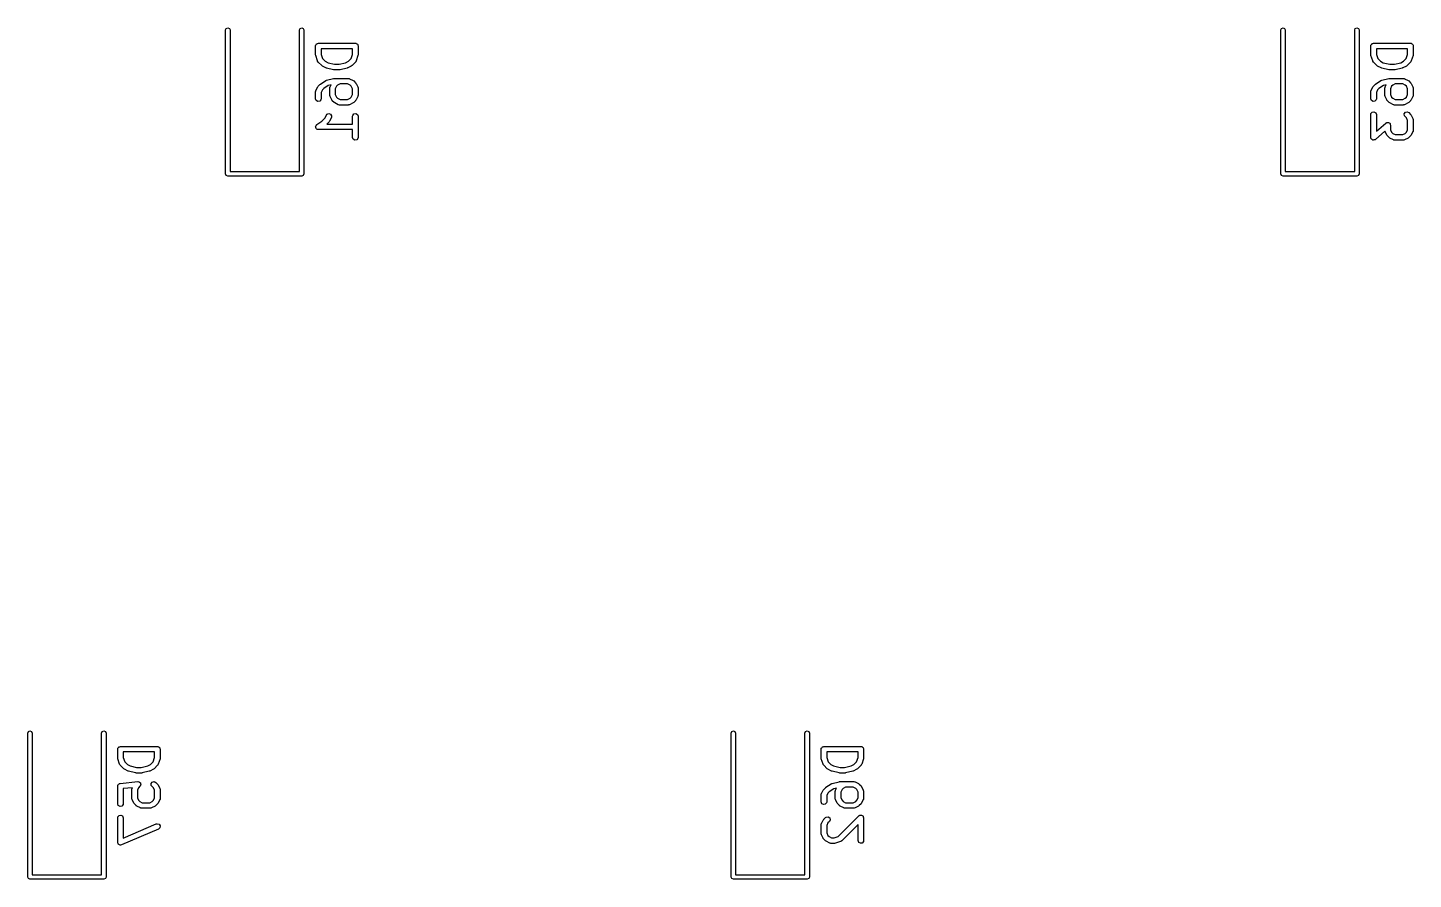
# Model space of a CAD drawing. Extents: x 0.6 to 14.8, y -4.9 to -0.7.
# Drawn here: x 11.786 to 13.263, y -2.1 to -1.191 of the extents above; entities that cross this region are included whole.
import ezdxf

# ---------------------------------------------------------------- set-up
doc = ezdxf.new("R2010")
doc.units = 0
doc.header["$MEASUREMENT"] = 0
doc.layers.add('BLACK', color=7, linetype='CONTINUOUS')

msp = doc.modelspace()

# ---------------------------------------------------------------- linework, layer by layer
at = {"layer": 'BLACK', "linetype": 'CONTINUOUS'}
for p, q in [((11.997, -1.1937), (11.9977, -1.19203)), ((11.997, -1.34724), (11.997, -1.1937)), ((11.9977, -1.19203), (11.9994, -1.19134)), ((11.9994, -1.19134), (12.001, -1.19203)), ((12.001, -1.19203), (12.0017, -1.1937)), ((12.0017, -1.1937), (12.0017, -1.34488)), ((12.0758, -1.1937), (12.0764, -1.19203)), ((12.0758, -1.34488), (12.0758, -1.1937)), ((12.0764, -1.19203), (12.0781, -1.19134)), ((12.0781, -1.19134), (12.0798, -1.19203)), ((12.0798, -1.19203), (12.0805, -1.1937)), ((12.0805, -1.1937), (12.0805, -1.34724)), ((13.122, -1.1937), (13.1227, -1.19203)), ((13.122, -1.34724), (13.122, -1.1937)), ((13.1227, -1.19203), (13.1244, -1.19134)), ((13.1244, -1.19134), (13.126, -1.19203)), ((13.126, -1.19203), (13.1267, -1.1937)), ((13.1267, -1.1937), (13.1267, -1.34488)), ((13.2008, -1.1937), (13.2014, -1.19203)), ((13.2008, -1.34488), (13.2008, -1.1937)), ((13.2014, -1.19203), (13.2031, -1.19134)), ((13.2031, -1.19134), (13.2048, -1.19203)), ((13.2048, -1.19203), (13.2055, -1.1937)), ((13.2055, -1.1937), (13.2055, -1.34724)), ((12.093, -1.21034), (12.0931, -1.21023)), ((12.093, -1.21047), (12.093, -1.21034)), ((12.093, -1.21085), (12.093, -1.21047)), ((12.093, -1.22023), (12.093, -1.21085)), ((12.0931, -1.21023), (12.0932, -1.20984)), ((12.0932, -1.20984), (12.0936, -1.20926)), ((12.0936, -1.20926), (12.094, -1.20859)), ((12.094, -1.20859), (12.0943, -1.2085)), ((12.0943, -1.2085), (12.0945, -1.2083)), ((12.0945, -1.2083), (12.0952, -1.20816)), ((12.0952, -1.20816), (12.0959, -1.2079)), ((12.0959, -1.2079), (12.1353, -1.2079)), ((12.1353, -1.2079), (12.1357, -1.20797)), ((12.1357, -1.20797), (12.1358, -1.20795)), ((12.1358, -1.20795), (12.1359, -1.20801)), ((12.1359, -1.20801), (12.1363, -1.20808)), ((12.1363, -1.20808), (12.1369, -1.20857)), ((12.1369, -1.20857), (12.1376, -1.20896)), ((12.1376, -1.20896), (12.1377, -1.20921)), ((12.1377, -1.20921), (12.1379, -1.20938)), ((12.1379, -1.20938), (12.138, -1.21013)), ((12.138, -1.21013), (12.1383, -1.21085)), ((12.1383, -1.21085), (12.1383, -1.22023)), ((13.218, -1.21034), (13.2181, -1.21023)), ((13.218, -1.21047), (13.218, -1.21034)), ((13.218, -1.21085), (13.218, -1.21047)), ((13.218, -1.22023), (13.218, -1.21085)), ((13.2181, -1.21023), (13.2182, -1.20985)), ((13.2182, -1.20985), (13.2186, -1.20926)), ((13.2186, -1.20926), (13.219, -1.20859)), ((13.219, -1.20859), (13.2193, -1.2085)), ((13.2193, -1.2085), (13.2195, -1.2083)), ((13.2195, -1.2083), (13.2202, -1.20816)), ((13.2202, -1.20816), (13.2209, -1.2079)), ((13.2209, -1.2079), (13.2603, -1.2079)), ((13.2603, -1.2079), (13.2607, -1.20797)), ((13.2607, -1.20797), (13.2608, -1.20795)), ((13.2608, -1.20795), (13.2609, -1.20801)), ((13.2609, -1.20801), (13.2613, -1.20808)), ((13.2613, -1.20808), (13.2619, -1.20857)), ((13.2619, -1.20857), (13.2626, -1.20896)), ((13.2626, -1.20896), (13.2627, -1.20921)), ((13.2627, -1.20921), (13.2629, -1.20938)), ((13.2629, -1.20938), (13.263, -1.21013)), ((13.263, -1.21013), (13.2633, -1.21085)), ((13.2633, -1.21085), (13.2633, -1.22023)), ((12.093, -1.22029), (12.093, -1.22023)), ((12.0931, -1.22116), (12.093, -1.22029)), ((12.095, -1.22679), (12.0931, -1.22116)), ((12.0989, -1.21381), (12.0989, -1.21975)), ((12.1323, -1.21381), (12.0989, -1.21381)), ((12.0989, -1.21975), (12.1004, -1.22426)), ((12.1004, -1.22426), (12.1033, -1.22718)), ((12.1279, -1.22718), (12.1308, -1.22426)), ((12.1308, -1.22426), (12.1323, -1.21975)), ((12.1323, -1.21975), (12.1323, -1.21381)), ((12.1381, -1.22116), (12.1362, -1.22679)), ((12.1383, -1.22023), (12.1381, -1.2211)), ((12.1381, -1.2211), (12.1381, -1.22116)), ((13.218, -1.22029), (13.218, -1.22023)), ((13.2181, -1.22116), (13.218, -1.22029)), ((13.22, -1.22679), (13.2181, -1.22116)), ((13.2239, -1.21381), (13.2239, -1.21975)), ((13.2573, -1.21381), (13.2239, -1.21381)), ((13.2239, -1.21975), (13.2254, -1.22426)), ((13.2254, -1.22426), (13.2283, -1.22718)), ((13.2529, -1.22718), (13.2558, -1.22426)), ((13.2558, -1.22426), (13.2573, -1.21975)), ((13.2573, -1.21975), (13.2573, -1.21381)), ((13.2631, -1.22116), (13.2612, -1.22679)), ((13.2633, -1.22023), (13.2631, -1.2211)), ((13.2631, -1.2211), (13.2631, -1.22116)), ((12.0951, -1.22693), (12.095, -1.22679)), ((12.0951, -1.2271), (12.0951, -1.22693)), ((12.0957, -1.22794), (12.0951, -1.2271)), ((12.0995, -1.23169), (12.0957, -1.22794)), ((12.0995, -1.23172), (12.0995, -1.23169)), ((12.1002, -1.23224), (12.0995, -1.23172)), ((12.104, -1.23412), (12.1002, -1.23224)), ((12.1033, -1.22718), (12.1063, -1.22869)), ((12.1041, -1.23413), (12.104, -1.23412)), ((12.1046, -1.23434), (12.1041, -1.23413)), ((12.1121, -1.23622), (12.1046, -1.23434)), ((12.1063, -1.22869), (12.1132, -1.2304)), ((12.1122, -1.2362), (12.1121, -1.23622)), ((12.1128, -1.2363), (12.1122, -1.2362)), ((12.1184, -1.2363), (12.1128, -1.2363)), ((12.1132, -1.2304), (12.1181, -1.2304)), ((12.1181, -1.2304), (12.1249, -1.22869)), ((12.1186, -1.23626), (12.1184, -1.2363)), ((12.1191, -1.23622), (12.1186, -1.23626)), ((12.1266, -1.23434), (12.1191, -1.23622)), ((12.1249, -1.22869), (12.1279, -1.22718)), ((12.1268, -1.23426), (12.1266, -1.23434)), ((12.1272, -1.23412), (12.1268, -1.23426)), ((12.131, -1.23224), (12.1272, -1.23412)), ((12.1318, -1.23169), (12.131, -1.2322)), ((12.131, -1.2322), (12.131, -1.23224)), ((12.1355, -1.22794), (12.1318, -1.23169)), ((12.1356, -1.22778), (12.1355, -1.22794)), ((12.1357, -1.22769), (12.1356, -1.22778)), ((12.1362, -1.22679), (12.1357, -1.22769)), ((13.2201, -1.22693), (13.22, -1.22679)), ((13.2201, -1.2271), (13.2201, -1.22693)), ((13.2207, -1.22794), (13.2201, -1.2271)), ((13.2245, -1.23169), (13.2207, -1.22794)), ((13.2245, -1.23172), (13.2245, -1.23169)), ((13.2252, -1.23224), (13.2245, -1.23172)), ((13.229, -1.23412), (13.2252, -1.23224)), ((13.2283, -1.22718), (13.2313, -1.22869)), ((13.2291, -1.23413), (13.229, -1.23412)), ((13.2296, -1.23434), (13.2291, -1.23413)), ((13.2371, -1.23622), (13.2296, -1.23434)), ((13.2313, -1.22869), (13.2382, -1.2304)), ((13.2372, -1.2362), (13.2371, -1.23622)), ((13.2378, -1.2363), (13.2372, -1.2362)), ((13.2434, -1.2363), (13.2378, -1.2363)), ((13.2382, -1.2304), (13.2431, -1.2304)), ((13.2431, -1.2304), (13.2499, -1.22869)), ((13.2436, -1.23626), (13.2434, -1.2363)), ((13.2441, -1.23622), (13.2436, -1.23626)), ((13.2516, -1.23434), (13.2441, -1.23622)), ((13.2499, -1.22869), (13.2529, -1.22718)), ((13.2518, -1.23426), (13.2516, -1.23434)), ((13.2522, -1.23412), (13.2518, -1.23426)), ((13.256, -1.23224), (13.2522, -1.23412)), ((13.2568, -1.23169), (13.256, -1.2322)), ((13.256, -1.2322), (13.256, -1.23224)), ((13.2605, -1.22794), (13.2568, -1.23169)), ((13.2606, -1.22778), (13.2605, -1.22794)), ((13.2607, -1.22769), (13.2606, -1.22778)), ((13.2612, -1.22679), (13.2607, -1.22769)), ((12.0933, -1.25828), (12.0952, -1.25453)), ((12.0952, -1.25453), (12.0957, -1.25382)), ((12.0957, -1.25376), (12.0976, -1.25189)), ((12.0957, -1.25382), (12.0957, -1.25376)), ((12.0976, -1.25189), (12.098, -1.25163)), ((12.098, -1.25152), (12.1037, -1.24777)), ((12.098, -1.25163), (12.098, -1.25152)), ((12.1065, -1.25297), (12.1016, -1.25627)), ((12.1037, -1.24777), (12.1046, -1.24737)), ((12.1046, -1.24736), (12.1121, -1.24549)), ((12.1046, -1.24737), (12.1046, -1.24736)), ((12.1094, -1.25224), (12.1065, -1.25297)), ((12.108, -1.25585), (12.1082, -1.25484)), ((12.1082, -1.25484), (12.1083, -1.2547)), ((12.1083, -1.25453), (12.1094, -1.25224)), ((12.1083, -1.2547), (12.1083, -1.25453)), ((12.1121, -1.24549), (12.1127, -1.24544)), ((12.1127, -1.24544), (12.1128, -1.2454)), ((12.1128, -1.2454), (12.1278, -1.2454)), ((12.1152, -1.25385), (12.1139, -1.25655)), ((12.1164, -1.25265), (12.1152, -1.25385)), ((12.1191, -1.2513), (12.1164, -1.25265)), ((12.1271, -1.2513), (12.1191, -1.2513)), ((12.1298, -1.25265), (12.1271, -1.2513)), ((12.1278, -1.2454), (12.1288, -1.24558)), ((12.1288, -1.24558), (12.1289, -1.24569)), ((12.1289, -1.24569), (12.1291, -1.24571)), ((12.1291, -1.24571), (12.1329, -1.24758)), ((12.131, -1.25385), (12.1298, -1.25265)), ((12.1323, -1.25655), (12.131, -1.25385)), ((12.1329, -1.24758), (12.1336, -1.24811)), ((12.1336, -1.24811), (12.1336, -1.24814)), ((12.1336, -1.24814), (12.1355, -1.25001)), ((12.1355, -1.25001), (12.136, -1.25073)), ((12.136, -1.25073), (12.1361, -1.25078)), ((12.1361, -1.25078), (12.1379, -1.25453)), ((12.1379, -1.25453), (12.1382, -1.25551)), ((12.1382, -1.25551), (12.1382, -1.25568)), ((12.1382, -1.25568), (12.1383, -1.25585)), ((13.2183, -1.25828), (13.2202, -1.25453)), ((13.2202, -1.25453), (13.2207, -1.25382)), ((13.2207, -1.25376), (13.2226, -1.25189)), ((13.2207, -1.25382), (13.2207, -1.25376)), ((13.2226, -1.25189), (13.223, -1.25163)), ((13.223, -1.25152), (13.2287, -1.24777)), ((13.223, -1.25163), (13.223, -1.25152)), ((13.2315, -1.25297), (13.2266, -1.25627)), ((13.2287, -1.24777), (13.2296, -1.24737)), ((13.2296, -1.24736), (13.2371, -1.24549)), ((13.2296, -1.24737), (13.2296, -1.24736)), ((13.2344, -1.25224), (13.2315, -1.25297)), ((13.233, -1.25585), (13.2332, -1.25484)), ((13.2332, -1.25484), (13.2333, -1.2547)), ((13.2333, -1.25453), (13.2344, -1.25224)), ((13.2333, -1.2547), (13.2333, -1.25453)), ((13.2371, -1.24549), (13.2377, -1.24544)), ((13.2377, -1.24544), (13.2378, -1.2454)), ((13.2378, -1.2454), (13.2528, -1.2454)), ((13.2402, -1.25385), (13.2389, -1.25655)), ((13.2414, -1.25265), (13.2402, -1.25385)), ((13.2441, -1.2513), (13.2414, -1.25265)), ((13.2521, -1.2513), (13.2441, -1.2513)), ((13.2548, -1.25265), (13.2521, -1.2513)), ((13.2528, -1.2454), (13.2538, -1.24558)), ((13.2538, -1.24558), (13.2539, -1.24569)), ((13.2539, -1.24569), (13.2541, -1.24571)), ((13.2541, -1.24571), (13.2579, -1.24758)), ((13.256, -1.25385), (13.2548, -1.25265)), ((13.2573, -1.25655), (13.256, -1.25385)), ((13.2579, -1.24758), (13.2586, -1.24811)), ((13.2586, -1.24811), (13.2586, -1.24814)), ((13.2586, -1.24814), (13.2605, -1.25001)), ((13.2605, -1.25001), (13.261, -1.25073)), ((13.261, -1.25073), (13.2611, -1.25078)), ((13.2611, -1.25078), (13.2629, -1.25453)), ((13.2629, -1.25453), (13.2632, -1.25551)), ((13.2632, -1.25551), (13.2632, -1.25568)), ((13.2632, -1.25568), (13.2633, -1.25585)), ((12.093, -1.2596), (12.0932, -1.25859)), ((12.093, -1.2671), (12.093, -1.2596)), ((12.0937, -1.269), (12.093, -1.2671)), ((12.0932, -1.25859), (12.0933, -1.25845)), ((12.0933, -1.25845), (12.0933, -1.25828)), ((12.0954, -1.27001), (12.0937, -1.269)), ((12.0974, -1.26965), (12.0954, -1.27001)), ((12.0987, -1.26811), (12.0974, -1.26965)), ((12.0989, -1.2671), (12.0987, -1.26811)), ((12.1002, -1.2576), (12.0989, -1.2603)), ((12.0989, -1.2603), (12.0989, -1.2671)), ((12.1016, -1.25627), (12.1002, -1.2576)), ((12.108, -1.26335), (12.108, -1.25585)), ((12.108, -1.26351), (12.108, -1.26335)), ((12.108, -1.26369), (12.108, -1.26351)), ((12.1083, -1.26467), (12.108, -1.26369)), ((12.1102, -1.26842), (12.1083, -1.26467)), ((12.1102, -1.26846), (12.1102, -1.26842)), ((12.1107, -1.26919), (12.1102, -1.26846)), ((12.1126, -1.27106), (12.1107, -1.26919)), ((12.1139, -1.25655), (12.1139, -1.26265)), ((12.1139, -1.26265), (12.1152, -1.26535)), ((12.1152, -1.26535), (12.1164, -1.26655)), ((12.1164, -1.26655), (12.1191, -1.26789)), ((12.1191, -1.26789), (12.1271, -1.26789)), ((12.1271, -1.26789), (12.1298, -1.26655)), ((12.1298, -1.26655), (12.131, -1.26535)), ((12.131, -1.26535), (12.1323, -1.26265)), ((12.1323, -1.26265), (12.1323, -1.25655)), ((12.1355, -1.26919), (12.1336, -1.27106)), ((12.1361, -1.26842), (12.1355, -1.26913)), ((12.1355, -1.26913), (12.1355, -1.26919)), ((12.1379, -1.26467), (12.1361, -1.26842)), ((12.138, -1.26449), (12.1379, -1.26467)), ((12.1381, -1.26436), (12.138, -1.26449)), ((12.1383, -1.26335), (12.1381, -1.26436)), ((12.1383, -1.25585), (12.1383, -1.26335)), ((13.218, -1.2596), (13.2182, -1.25859)), ((13.218, -1.2671), (13.218, -1.2596)), ((13.2187, -1.269), (13.218, -1.2671)), ((13.2182, -1.25859), (13.2183, -1.25845)), ((13.2183, -1.25845), (13.2183, -1.25828)), ((13.2204, -1.27001), (13.2187, -1.269)), ((13.2224, -1.26966), (13.2204, -1.27001)), ((13.2237, -1.26811), (13.2224, -1.26966)), ((13.2239, -1.2671), (13.2237, -1.26811)), ((13.2252, -1.2576), (13.2239, -1.2603)), ((13.2239, -1.2603), (13.2239, -1.2671)), ((13.2266, -1.25627), (13.2252, -1.2576)), ((13.233, -1.26335), (13.233, -1.25585)), ((13.233, -1.26351), (13.233, -1.26335)), ((13.233, -1.26369), (13.233, -1.26351)), ((13.2333, -1.26467), (13.233, -1.26369)), ((13.2352, -1.26842), (13.2333, -1.26467)), ((13.2352, -1.26846), (13.2352, -1.26842)), ((13.2357, -1.26919), (13.2352, -1.26846)), ((13.2376, -1.27106), (13.2357, -1.26919)), ((13.2389, -1.25655), (13.2389, -1.26265)), ((13.2389, -1.26265), (13.2402, -1.26535)), ((13.2402, -1.26535), (13.2414, -1.26655)), ((13.2414, -1.26655), (13.2441, -1.26789)), ((13.2441, -1.26789), (13.2521, -1.26789)), ((13.2521, -1.26789), (13.2548, -1.26655)), ((13.2548, -1.26655), (13.256, -1.26535)), ((13.256, -1.26535), (13.2573, -1.26265)), ((13.2573, -1.26265), (13.2573, -1.25655)), ((13.2605, -1.26919), (13.2586, -1.27106)), ((13.2611, -1.26842), (13.2605, -1.26913)), ((13.2605, -1.26913), (13.2605, -1.26919)), ((13.2629, -1.26467), (13.2611, -1.26842)), ((13.263, -1.26449), (13.2629, -1.26467)), ((13.2631, -1.26436), (13.263, -1.26449)), ((13.2633, -1.26335), (13.2631, -1.26436)), ((13.2633, -1.25585), (13.2633, -1.26335)), ((12.1029, -1.28785), (12.1045, -1.28452)), ((12.1045, -1.28452), (12.1051, -1.2837)), ((12.1051, -1.2837), (12.107, -1.2829)), ((12.107, -1.2829), (12.1089, -1.28347)), ((12.1089, -1.28347), (12.11, -1.28516)), ((12.11, -1.28516), (12.1098, -1.28717)), ((12.1126, -1.27109), (12.1126, -1.27106)), ((12.1134, -1.27161), (12.1126, -1.27109)), ((12.1171, -1.27349), (12.1134, -1.27161)), ((12.1173, -1.27351), (12.1171, -1.27349)), ((12.1174, -1.27362), (12.1173, -1.27351)), ((12.1184, -1.2738), (12.1174, -1.27362)), ((12.1278, -1.2738), (12.1184, -1.2738)), ((12.128, -1.27374), (12.1278, -1.2738)), ((12.1281, -1.27378), (12.128, -1.27374)), ((12.1291, -1.27349), (12.1281, -1.27378)), ((12.1329, -1.27161), (12.1291, -1.27349)), ((12.1323, -1.28585), (12.1325, -1.28484)), ((12.1325, -1.28484), (12.1338, -1.28329)), ((12.1336, -1.27106), (12.1329, -1.27157)), ((12.1329, -1.27157), (12.1329, -1.27161)), ((12.1338, -1.28329), (12.1358, -1.28294)), ((12.1358, -1.28294), (12.1376, -1.28395)), ((12.1376, -1.28395), (12.1383, -1.28585)), ((13.218, -1.28397), (13.2182, -1.28296)), ((13.218, -1.30834), (13.218, -1.28397)), ((13.2182, -1.28296), (13.2195, -1.28141)), ((13.2195, -1.28141), (13.2214, -1.28106)), ((13.2214, -1.28106), (13.2232, -1.28207)), ((13.2232, -1.28207), (13.2239, -1.28397)), ((13.2239, -1.28397), (13.2239, -1.30184)), ((13.2376, -1.27109), (13.2376, -1.27106)), ((13.2384, -1.27161), (13.2376, -1.27109)), ((13.2421, -1.27349), (13.2384, -1.27161)), ((13.2423, -1.27351), (13.2421, -1.27349)), ((13.2424, -1.27362), (13.2423, -1.27351)), ((13.2434, -1.2738), (13.2424, -1.27362)), ((13.2528, -1.2738), (13.2434, -1.2738)), ((13.253, -1.27374), (13.2528, -1.2738)), ((13.2531, -1.27378), (13.253, -1.27374)), ((13.2541, -1.27349), (13.2531, -1.27378)), ((13.2537, -1.28321), (13.2549, -1.28155)), ((13.2539, -1.28522), (13.2537, -1.28321)), ((13.2545, -1.28606), (13.2539, -1.28522)), ((13.2579, -1.27161), (13.2541, -1.27349)), ((13.2549, -1.28155), (13.2568, -1.28103)), ((13.2568, -1.28103), (13.2586, -1.28188)), ((13.2586, -1.27106), (13.2579, -1.27157)), ((13.2579, -1.27157), (13.2579, -1.27161)), ((13.2586, -1.28188), (13.2605, -1.28376)), ((13.2605, -1.28376), (13.261, -1.28448)), ((13.261, -1.28448), (13.2611, -1.28453)), ((13.2611, -1.28453), (13.2629, -1.28827)), ((12.093, -1.29658), (12.0931, -1.29643)), ((12.0932, -1.29743), (12.093, -1.29658)), ((12.0931, -1.29626), (12.0936, -1.29557)), ((12.0931, -1.29643), (12.0931, -1.29626)), ((12.0932, -1.29828), (12.0932, -1.29743)), ((12.0933, -1.2984), (12.0932, -1.29828)), ((12.0934, -1.29857), (12.0933, -1.2984)), ((12.094, -1.29912), (12.0934, -1.29857)), ((12.0936, -1.29557), (12.094, -1.29483)), ((12.094, -1.29483), (12.0942, -1.29477)), ((12.0946, -1.29974), (12.094, -1.29912)), ((12.0942, -1.29477), (12.0943, -1.29464)), ((12.0943, -1.29464), (12.0997, -1.29105)), ((12.0948, -1.29976), (12.0946, -1.29974)), ((12.0949, -1.29987), (12.0948, -1.29976)), ((12.0959, -1.30005), (12.0949, -1.29987)), ((12.0997, -1.29105), (12.1029, -1.28785)), ((12.1074, -1.29168), (12.1049, -1.29414)), ((12.1049, -1.29414), (12.1323, -1.29414)), ((12.1079, -1.29092), (12.1074, -1.29162)), ((12.1074, -1.29162), (12.1074, -1.29168)), ((12.1098, -1.28717), (12.1079, -1.29092)), ((12.1323, -1.29414), (12.1323, -1.28585)), ((12.1383, -1.28585), (12.1383, -1.30834)), ((13.2239, -1.30184), (13.234, -1.293)), ((13.234, -1.293), (13.2344, -1.29277)), ((13.2344, -1.29277), (13.2345, -1.29266)), ((13.2345, -1.29266), (13.2346, -1.29264)), ((13.2346, -1.29264), (13.2349, -1.29247)), ((13.2349, -1.29247), (13.2357, -1.29245)), ((13.2357, -1.29245), (13.2364, -1.29231)), ((13.2364, -1.29231), (13.2366, -1.29243)), ((13.2366, -1.29243), (13.2369, -1.29242)), ((13.2369, -1.29242), (13.2375, -1.29292)), ((13.2375, -1.29292), (13.2382, -1.29332)), ((13.2382, -1.29332), (13.2383, -1.29354)), ((13.2383, -1.29354), (13.2385, -1.29369)), ((13.2385, -1.29369), (13.2386, -1.29447)), ((13.2386, -1.29447), (13.2389, -1.29522)), ((13.2389, -1.29522), (13.2389, -1.30015)), ((13.256, -1.28759), (13.2545, -1.28606)), ((13.2573, -1.29029), (13.256, -1.28759)), ((13.2573, -1.30015), (13.2573, -1.29029)), ((13.2629, -1.28827), (13.2632, -1.28926)), ((13.2632, -1.28926), (13.2632, -1.28943)), ((13.2632, -1.28943), (13.2633, -1.2896)), ((13.2633, -1.2896), (13.2633, -1.30084)), ((12.1323, -1.30005), (12.0959, -1.30005)), ((12.1323, -1.30834), (12.1323, -1.30005)), ((12.133, -1.31024), (12.1323, -1.30834)), ((12.1348, -1.31125), (12.133, -1.31024)), ((12.1368, -1.3109), (12.1348, -1.31125)), ((12.1381, -1.30935), (12.1368, -1.3109)), ((12.1383, -1.30834), (12.1381, -1.30935)), ((13.2182, -1.30909), (13.218, -1.30834)), ((13.2184, -1.30987), (13.2182, -1.30909)), ((13.2186, -1.31002), (13.2184, -1.30987)), ((13.2187, -1.31024), (13.2186, -1.31002)), ((13.2194, -1.31064), (13.2187, -1.31024)), ((13.22, -1.31114), (13.2194, -1.31064)), ((13.2202, -1.31113), (13.22, -1.31114)), ((13.2204, -1.31125), (13.2202, -1.31113)), ((13.2212, -1.31111), (13.2204, -1.31125)), ((13.222, -1.3111), (13.2212, -1.31111)), ((13.2223, -1.31092), (13.222, -1.3111)), ((13.2224, -1.3109), (13.2223, -1.31092)), ((13.2225, -1.31079), (13.2224, -1.3109)), ((13.2229, -1.31056), (13.2225, -1.31079)), ((13.2331, -1.3016), (13.2229, -1.31056)), ((13.2333, -1.30216), (13.2331, -1.3016)), ((13.2352, -1.30591), (13.2333, -1.30216)), ((13.2352, -1.30596), (13.2352, -1.30591)), ((13.2357, -1.30668), (13.2352, -1.30596)), ((13.2376, -1.30856), (13.2357, -1.30668)), ((13.2376, -1.30858), (13.2376, -1.30856)), ((13.2384, -1.30911), (13.2376, -1.30858)), ((13.2421, -1.31098), (13.2384, -1.30911)), ((13.2389, -1.30015), (13.2402, -1.30284)), ((13.2402, -1.30284), (13.2414, -1.30404)), ((13.2414, -1.30404), (13.2441, -1.30539)), ((13.2423, -1.311), (13.2421, -1.31098)), ((13.2424, -1.31112), (13.2423, -1.311)), ((13.2434, -1.3113), (13.2424, -1.31112)), ((13.2528, -1.3113), (13.2434, -1.3113)), ((13.2441, -1.30539), (13.2521, -1.30539)), ((13.2521, -1.30539), (13.2548, -1.30404)), ((13.253, -1.31124), (13.2528, -1.3113)), ((13.2531, -1.31128), (13.253, -1.31124)), ((13.2541, -1.31098), (13.2531, -1.31128)), ((13.2579, -1.30911), (13.2541, -1.31098)), ((13.2548, -1.30404), (13.256, -1.30284)), ((13.256, -1.30284), (13.2573, -1.30015)), ((13.2586, -1.30856), (13.2579, -1.30906)), ((13.2579, -1.30906), (13.2579, -1.30911)), ((13.2605, -1.30668), (13.2586, -1.30856)), ((13.2611, -1.30591), (13.2605, -1.30662)), ((13.2605, -1.30662), (13.2605, -1.30668)), ((13.2629, -1.30216), (13.2611, -1.30591)), ((13.263, -1.30199), (13.2629, -1.30216)), ((13.2631, -1.30185), (13.263, -1.30199)), ((13.2633, -1.30084), (13.2631, -1.30185)), ((11.9977, -1.34891), (11.997, -1.34724)), ((11.9994, -1.34961), (11.9977, -1.34891)), ((12.0781, -1.34961), (11.9994, -1.34961)), ((12.0017, -1.34488), (12.0758, -1.34488)), ((12.0798, -1.34891), (12.0781, -1.34961)), ((12.0805, -1.34724), (12.0798, -1.34891)), ((13.1227, -1.34891), (13.122, -1.34724)), ((13.1244, -1.34961), (13.1227, -1.34891)), ((13.2031, -1.34961), (13.1244, -1.34961)), ((13.1267, -1.34488), (13.2008, -1.34488)), ((13.2048, -1.34891), (13.2031, -1.34961)), ((13.2055, -1.34724), (13.2048, -1.34891)), ((11.786, -1.9437), (11.7867, -1.94203)), ((11.786, -2.09724), (11.786, -1.9437)), ((11.7867, -1.94203), (11.7884, -1.94134)), ((11.7884, -1.94134), (11.79, -1.94203)), ((11.79, -1.94203), (11.7907, -1.9437)), ((11.7907, -1.9437), (11.7907, -2.09488)), ((11.8647, -1.9437), (11.8654, -1.94203)), ((11.8647, -2.09488), (11.8647, -1.9437)), ((11.8654, -1.94203), (11.8671, -1.94134)), ((11.8671, -1.94134), (11.8688, -1.94203)), ((11.8688, -1.94203), (11.8695, -1.9437)), ((11.8695, -1.9437), (11.8695, -2.09724)), ((12.536, -1.9437), (12.5367, -1.94203)), ((12.536, -2.09724), (12.536, -1.9437)), ((12.5367, -1.94203), (12.5384, -1.94134)), ((12.5384, -1.94134), (12.54, -1.94203)), ((12.54, -1.94203), (12.5407, -1.9437)), ((12.5407, -1.9437), (12.5407, -2.09488)), ((12.6147, -1.9437), (12.6154, -1.94203)), ((12.6147, -2.09488), (12.6147, -1.9437)), ((12.6154, -1.94203), (12.6171, -1.94134)), ((12.6171, -1.94134), (12.6188, -1.94203)), ((12.6188, -1.94203), (12.6195, -1.9437)), ((12.6195, -1.9437), (12.6195, -2.09724)), ((11.882, -1.96034), (11.8821, -1.96023)), ((11.882, -1.96047), (11.882, -1.96034)), ((11.882, -1.96086), (11.882, -1.96047)), ((11.882, -1.97023), (11.882, -1.96086)), ((11.8821, -1.95985), (11.8826, -1.95926)), ((11.8821, -1.96023), (11.8821, -1.95985)), ((11.8826, -1.95926), (11.883, -1.95859)), ((11.883, -1.95859), (11.8833, -1.9585)), ((11.8833, -1.9585), (11.8834, -1.9583)), ((11.8834, -1.9583), (11.8842, -1.95816)), ((11.8842, -1.95816), (11.8849, -1.9579)), ((11.8849, -1.9579), (11.9243, -1.9579)), ((11.8879, -1.96381), (11.8879, -1.96975)), ((11.9213, -1.96381), (11.8879, -1.96381)), ((11.9213, -1.96975), (11.9213, -1.96381)), ((11.9243, -1.9579), (11.9247, -1.95797)), ((11.9247, -1.95797), (11.9248, -1.95795)), ((11.9248, -1.95795), (11.9249, -1.95801)), ((11.9249, -1.95801), (11.9253, -1.95808)), ((11.9253, -1.95808), (11.9259, -1.95857)), ((11.9259, -1.95857), (11.9265, -1.95896)), ((11.9265, -1.95896), (11.9266, -1.95921)), ((11.9266, -1.95921), (11.9268, -1.95938)), ((11.9268, -1.95938), (11.927, -1.96013)), ((11.927, -1.96013), (11.9272, -1.96086)), ((11.9272, -1.96086), (11.9272, -1.97023)), ((12.632, -1.96034), (12.6321, -1.96023)), ((12.632, -1.96047), (12.632, -1.96034)), ((12.632, -1.96085), (12.632, -1.96047)), ((12.632, -1.97023), (12.632, -1.96085)), ((12.6321, -1.95984), (12.6326, -1.95926)), ((12.6321, -1.96023), (12.6321, -1.95984)), ((12.6326, -1.95926), (12.633, -1.95859)), ((12.633, -1.95859), (12.6333, -1.9585)), ((12.6333, -1.9585), (12.6334, -1.9583)), ((12.6334, -1.9583), (12.6342, -1.95816)), ((12.6342, -1.95816), (12.6349, -1.9579)), ((12.6349, -1.9579), (12.6743, -1.9579)), ((12.6379, -1.96381), (12.6379, -1.96975)), ((12.6713, -1.96381), (12.6379, -1.96381)), ((12.6713, -1.96975), (12.6713, -1.96381)), ((12.6743, -1.9579), (12.6747, -1.95797)), ((12.6747, -1.95797), (12.6748, -1.95795)), ((12.6748, -1.95795), (12.6749, -1.95801)), ((12.6749, -1.95801), (12.6753, -1.95808)), ((12.6753, -1.95808), (12.6759, -1.95857)), ((12.6759, -1.95857), (12.6765, -1.95896)), ((12.6765, -1.95896), (12.6766, -1.95921)), ((12.6766, -1.95921), (12.6768, -1.95938)), ((12.6768, -1.95938), (12.677, -1.96013)), ((12.677, -1.96013), (12.6772, -1.96085)), ((12.6772, -1.96085), (12.6772, -1.97023)), ((11.882, -1.97029), (11.882, -1.97023)), ((11.8821, -1.97116), (11.882, -1.97029)), ((11.884, -1.97679), (11.8821, -1.97116)), ((11.8841, -1.97693), (11.884, -1.97679)), ((11.8841, -1.9771), (11.8841, -1.97693)), ((11.8847, -1.97794), (11.8841, -1.9771)), ((11.8884, -1.98169), (11.8847, -1.97794)), ((11.8879, -1.96975), (11.8894, -1.97426)), ((11.8894, -1.97426), (11.8923, -1.97718)), ((11.8923, -1.97718), (11.8953, -1.97869)), ((11.8953, -1.97869), (11.9021, -1.9804)), ((11.907, -1.9804), (11.9139, -1.97869)), ((11.9139, -1.97869), (11.9169, -1.97718)), ((11.9169, -1.97718), (11.9198, -1.97426)), ((11.9198, -1.97426), (11.9213, -1.96975)), ((11.9245, -1.97794), (11.9207, -1.98169)), ((11.9246, -1.97778), (11.9245, -1.97794)), ((11.9247, -1.97769), (11.9246, -1.97778)), ((11.9252, -1.97679), (11.9247, -1.97769)), ((11.9271, -1.97116), (11.9252, -1.97679)), ((11.9272, -1.97023), (11.9271, -1.9711)), ((11.9271, -1.9711), (11.9271, -1.97116)), ((12.632, -1.97029), (12.632, -1.97023)), ((12.6321, -1.97116), (12.632, -1.97029)), ((12.634, -1.97679), (12.6321, -1.97116)), ((12.6341, -1.97693), (12.634, -1.97679)), ((12.6341, -1.9771), (12.6341, -1.97693)), ((12.6347, -1.97794), (12.6341, -1.9771)), ((12.6384, -1.98169), (12.6347, -1.97794)), ((12.6379, -1.96975), (12.6394, -1.97426)), ((12.6394, -1.97426), (12.6423, -1.97718)), ((12.6423, -1.97718), (12.6453, -1.97869)), ((12.6453, -1.97869), (12.6521, -1.9804)), ((12.657, -1.9804), (12.6639, -1.97869)), ((12.6639, -1.97869), (12.6669, -1.97718)), ((12.6669, -1.97718), (12.6698, -1.97426)), ((12.6698, -1.97426), (12.6713, -1.96975)), ((12.6745, -1.97794), (12.6707, -1.98169)), ((12.6746, -1.97778), (12.6745, -1.97794)), ((12.6747, -1.97769), (12.6746, -1.97778)), ((12.6752, -1.97679), (12.6747, -1.97769)), ((12.6771, -1.97116), (12.6752, -1.97679)), ((12.6772, -1.97023), (12.6771, -1.9711)), ((12.6771, -1.9711), (12.6771, -1.97116)), ((11.8885, -1.98172), (11.8884, -1.98169)), ((11.8892, -1.98224), (11.8885, -1.98172)), ((11.893, -1.98412), (11.8892, -1.98224)), ((11.8931, -1.98413), (11.893, -1.98412)), ((11.8936, -1.98434), (11.8931, -1.98413)), ((11.9011, -1.98622), (11.8936, -1.98434)), ((11.9012, -1.9862), (11.9011, -1.98622)), ((11.9018, -1.9863), (11.9012, -1.9862)), ((11.9074, -1.9863), (11.9018, -1.9863)), ((11.9021, -1.9804), (11.907, -1.9804)), ((11.9075, -1.98626), (11.9074, -1.9863)), ((11.9081, -1.98622), (11.9075, -1.98626)), ((11.9156, -1.98434), (11.9081, -1.98622)), ((11.9157, -1.98426), (11.9156, -1.98434)), ((11.9162, -1.98412), (11.9157, -1.98426)), ((11.92, -1.98224), (11.9162, -1.98412)), ((11.9207, -1.98169), (11.92, -1.9822)), ((11.92, -1.9822), (11.92, -1.98224)), ((12.6385, -1.98172), (12.6384, -1.98169)), ((12.6392, -1.98224), (12.6385, -1.98172)), ((12.643, -1.98412), (12.6392, -1.98224)), ((12.6431, -1.98413), (12.643, -1.98412)), ((12.6436, -1.98434), (12.6431, -1.98413)), ((12.6511, -1.98622), (12.6436, -1.98434)), ((12.6512, -1.9862), (12.6511, -1.98622)), ((12.6518, -1.9863), (12.6512, -1.9862)), ((12.6574, -1.9863), (12.6518, -1.9863)), ((12.6521, -1.9804), (12.657, -1.9804)), ((12.6575, -1.98626), (12.6574, -1.9863)), ((12.6581, -1.98622), (12.6575, -1.98626)), ((12.6656, -1.98434), (12.6581, -1.98622)), ((12.6657, -1.98426), (12.6656, -1.98434)), ((12.6662, -1.98412), (12.6657, -1.98426)), ((12.67, -1.98224), (12.6662, -1.98412)), ((12.6707, -1.98169), (12.67, -1.9822)), ((12.67, -1.9822), (12.67, -1.98224)), ((11.882, -1.99989), (11.8821, -1.99922)), ((11.882, -2), (11.882, -1.99989)), ((11.882, -2.00007), (11.882, -2)), ((11.882, -2.00023), (11.882, -2.00007)), ((11.882, -2.01897), (11.882, -2.00023)), ((11.8821, -1.99922), (11.8825, -1.99873)), ((11.8825, -1.99873), (11.8828, -1.99816)), ((11.8828, -1.99816), (11.8832, -1.99798)), ((11.8832, -1.99798), (11.8834, -1.99767)), ((11.8834, -1.99767), (11.884, -1.99756)), ((11.884, -1.99756), (11.8846, -1.99729)), ((11.8846, -1.99729), (11.9034, -1.99541)), ((11.8976, -2.00192), (11.8879, -2.0029)), ((11.8879, -2.0029), (11.8879, -2.01897)), ((11.897, -2.00397), (11.8971, -2.00296)), ((11.897, -2.01335), (11.897, -2.00397)), ((11.8971, -2.00296), (11.8972, -2.00283)), ((11.8972, -2.00283), (11.8973, -2.00265)), ((11.8973, -2.00265), (11.8976, -2.00192)), ((11.9042, -2.00197), (11.9029, -2.00467)), ((11.9029, -2.00467), (11.9029, -2.01265)), ((11.9034, -1.99541), (11.9044, -1.99549)), ((11.9057, -2.00044), (11.9042, -2.00197)), ((11.9044, -1.99549), (11.9044, -1.9955)), ((11.9044, -1.9955), (11.9044, -1.9955)), ((11.9044, -1.9955), (11.9052, -1.99607)), ((11.9052, -1.99607), (11.9061, -1.99663)), ((11.9058, -2.00041), (11.9057, -2.00042)), ((11.9057, -2.00042), (11.9057, -2.00044)), ((11.9062, -1.99951), (11.9058, -2.00041)), ((11.9061, -1.99663), (11.9061, -1.99665)), ((11.9061, -1.99665), (11.9061, -1.99666)), ((11.9061, -1.99666), (11.9063, -1.99762)), ((11.9066, -1.99861), (11.9062, -1.99951)), ((11.9063, -1.99762), (11.9066, -1.99857)), ((11.9066, -1.99857), (11.9066, -1.99859)), ((11.9066, -1.99859), (11.9066, -1.99861)), ((11.9177, -1.99759), (11.9188, -1.99593)), ((11.9178, -1.9996), (11.9177, -1.99759)), ((11.9184, -2.00044), (11.9178, -1.9996)), ((11.92, -2.00197), (11.9184, -2.00044)), ((11.9188, -1.99593), (11.9208, -1.99541)), ((11.9213, -2.00467), (11.92, -2.00197)), ((11.9208, -1.99541), (11.9226, -1.99626)), ((11.9213, -2.01265), (11.9213, -2.00467)), ((11.9226, -1.99626), (11.9245, -1.99814)), ((11.9245, -1.99814), (11.925, -1.99886)), ((11.925, -1.99886), (11.925, -1.9989)), ((11.925, -1.9989), (11.9269, -2.00265)), ((11.9269, -2.00265), (11.9272, -2.00364)), ((11.9272, -2.00364), (11.9272, -2.00381)), ((11.9272, -2.00381), (11.9272, -2.00397)), ((11.9272, -2.00397), (11.9272, -2.01335)), ((12.632, -2.0096), (12.6321, -2.00859)), ((12.6321, -2.00859), (12.6322, -2.00845)), ((12.6322, -2.00845), (12.6323, -2.00828)), ((12.6323, -2.00828), (12.6341, -2.00453)), ((12.6341, -2.00453), (12.6347, -2.00382)), ((12.6347, -2.00376), (12.6366, -2.00189)), ((12.6347, -2.00382), (12.6347, -2.00376)), ((12.6366, -2.00189), (12.6369, -2.00163)), ((12.6369, -2.00163), (12.637, -2.00152)), ((12.637, -2.00152), (12.6426, -1.99777)), ((12.6392, -2.0076), (12.6379, -2.0103)), ((12.6405, -2.00627), (12.6392, -2.0076)), ((12.6455, -2.00297), (12.6405, -2.00627)), ((12.6426, -1.99777), (12.6435, -1.99737)), ((12.6435, -1.99737), (12.6436, -1.99736)), ((12.6436, -1.99736), (12.6511, -1.99549)), ((12.6484, -2.00224), (12.6455, -2.00297)), ((12.647, -2.00585), (12.6471, -2.00484)), ((12.647, -2.01335), (12.647, -2.00585)), ((12.6471, -2.00484), (12.6472, -2.0047)), ((12.6472, -2.0047), (12.6473, -2.00453)), ((12.6473, -2.00453), (12.6484, -2.00224)), ((12.6511, -1.99549), (12.6517, -1.99544)), ((12.6517, -1.99544), (12.6518, -1.9954)), ((12.6518, -1.9954), (12.6668, -1.9954)), ((12.6542, -2.00385), (12.6529, -2.00655)), ((12.6529, -2.00655), (12.6529, -2.01265)), ((12.6554, -2.00265), (12.6542, -2.00385)), ((12.6581, -2.0013), (12.6554, -2.00265)), ((12.6661, -2.0013), (12.6581, -2.0013)), ((12.6688, -2.00265), (12.6661, -2.0013)), ((12.6668, -1.9954), (12.6678, -1.99558)), ((12.6678, -1.99558), (12.6679, -1.99569)), ((12.6679, -1.99569), (12.6681, -1.99571)), ((12.6681, -1.99571), (12.6718, -1.99758)), ((12.67, -2.00385), (12.6688, -2.00265)), ((12.6713, -2.00655), (12.67, -2.00385)), ((12.6713, -2.01265), (12.6713, -2.00655)), ((12.6718, -1.99758), (12.6726, -1.99811)), ((12.6726, -1.99811), (12.6726, -1.99814)), ((12.6726, -1.99814), (12.6745, -2.00001)), ((12.6745, -2.00001), (12.675, -2.00073)), ((12.675, -2.00073), (12.675, -2.00078)), ((12.675, -2.00078), (12.6769, -2.00453)), ((12.6769, -2.00453), (12.6772, -2.00551)), ((12.6772, -2.00551), (12.6772, -2.00568)), ((12.6772, -2.00568), (12.6772, -2.00585)), ((12.6772, -2.00585), (12.6772, -2.01335)), ((11.8826, -2.02087), (11.882, -2.01897)), ((11.8844, -2.02188), (11.8826, -2.02087)), ((11.8864, -2.02153), (11.8844, -2.02188)), ((11.8877, -2.01998), (11.8864, -2.02153)), ((11.8879, -2.01897), (11.8877, -2.01998)), ((11.897, -2.01351), (11.897, -2.01335)), ((11.897, -2.01369), (11.897, -2.01351)), ((11.8973, -2.01467), (11.897, -2.01369)), ((11.8991, -2.01842), (11.8973, -2.01467)), ((11.8992, -2.01846), (11.8991, -2.01842)), ((11.8997, -2.01919), (11.8992, -2.01846)), ((11.9016, -2.02106), (11.8997, -2.01919)), ((11.9016, -2.02109), (11.9016, -2.02106)), ((11.9023, -2.02161), (11.9016, -2.02109)), ((11.9061, -2.02349), (11.9023, -2.02161)), ((11.9029, -2.01265), (11.9042, -2.01535)), ((11.9042, -2.01535), (11.9054, -2.01655)), ((11.9054, -2.01655), (11.9081, -2.01789)), ((11.9063, -2.02351), (11.9061, -2.02349)), ((11.9064, -2.02362), (11.9063, -2.02351)), ((11.9074, -2.0238), (11.9064, -2.02362)), ((11.9168, -2.0238), (11.9074, -2.0238)), ((11.9081, -2.01789), (11.9161, -2.01789)), ((11.9161, -2.01789), (11.9188, -2.01655)), ((11.9169, -2.02374), (11.9168, -2.0238)), ((11.9171, -2.02378), (11.9169, -2.02374)), ((11.9181, -2.02349), (11.9171, -2.02378)), ((11.9218, -2.02161), (11.9181, -2.02349)), ((11.9188, -2.01655), (11.92, -2.01535)), ((11.92, -2.01535), (11.9213, -2.01265)), ((11.9219, -2.02157), (11.9218, -2.02161)), ((11.9226, -2.02106), (11.9219, -2.02157)), ((11.9245, -2.01919), (11.9226, -2.02106)), ((11.925, -2.01842), (11.9245, -2.01913)), ((11.9245, -2.01913), (11.9245, -2.01919)), ((11.9269, -2.01467), (11.925, -2.01842)), ((11.9271, -2.01436), (11.9269, -2.01449)), ((11.9269, -2.01449), (11.9269, -2.01467)), ((11.9272, -2.01335), (11.9271, -2.01436)), ((12.632, -2.0171), (12.632, -2.0096)), ((12.6326, -2.019), (12.632, -2.0171)), ((12.6344, -2.02001), (12.6326, -2.019)), ((12.6364, -2.01965), (12.6344, -2.02001)), ((12.6377, -2.01811), (12.6364, -2.01965)), ((12.6379, -2.0171), (12.6377, -2.01811)), ((12.6379, -2.0103), (12.6379, -2.0171)), ((12.647, -2.01351), (12.647, -2.01335)), ((12.647, -2.01369), (12.647, -2.01351)), ((12.6473, -2.01467), (12.647, -2.01369)), ((12.6491, -2.01842), (12.6473, -2.01467)), ((12.6492, -2.01846), (12.6491, -2.01842)), ((12.6497, -2.01919), (12.6492, -2.01846)), ((12.6516, -2.02106), (12.6497, -2.01919)), ((12.6516, -2.02109), (12.6516, -2.02106)), ((12.6523, -2.02161), (12.6516, -2.02109)), ((12.6561, -2.02349), (12.6523, -2.02161)), ((12.6529, -2.01265), (12.6542, -2.01535)), ((12.6542, -2.01535), (12.6554, -2.01655)), ((12.6554, -2.01655), (12.6581, -2.01789)), ((12.6563, -2.02351), (12.6561, -2.02349)), ((12.6564, -2.02362), (12.6563, -2.02351)), ((12.6574, -2.0238), (12.6564, -2.02362)), ((12.6668, -2.0238), (12.6574, -2.0238)), ((12.6581, -2.01789), (12.6661, -2.01789)), ((12.6661, -2.01789), (12.6688, -2.01655)), ((12.6669, -2.02374), (12.6668, -2.0238)), ((12.6671, -2.02378), (12.6669, -2.02374)), ((12.6681, -2.02349), (12.6671, -2.02378)), ((12.6718, -2.02161), (12.6681, -2.02349)), ((12.6688, -2.01655), (12.67, -2.01535)), ((12.67, -2.01535), (12.6713, -2.01265)), ((12.6719, -2.02157), (12.6718, -2.02161)), ((12.6726, -2.02106), (12.6719, -2.02157)), ((12.6745, -2.01919), (12.6726, -2.02106)), ((12.675, -2.01842), (12.6745, -2.01913)), ((12.6745, -2.01913), (12.6745, -2.01919)), ((12.6769, -2.01467), (12.675, -2.01842)), ((12.6771, -2.01436), (12.6769, -2.01449)), ((12.6769, -2.01449), (12.6769, -2.01467)), ((12.6772, -2.01335), (12.6771, -2.01436)), ((11.882, -2.03397), (11.8821, -2.03296)), ((11.882, -2.06022), (11.882, -2.03397)), ((11.8821, -2.03296), (11.8834, -2.03141)), ((11.8834, -2.03141), (11.8854, -2.03106)), ((11.8854, -2.03106), (11.8872, -2.03207)), ((11.8872, -2.03207), (11.8879, -2.03397)), ((11.8879, -2.03397), (11.8879, -2.05574)), ((12.6323, -2.04015), (12.6341, -2.0364)), ((12.6341, -2.0364), (12.6347, -2.03569)), ((12.6347, -2.03563), (12.6366, -2.03376)), ((12.6347, -2.03569), (12.6347, -2.03563)), ((12.6366, -2.03376), (12.6374, -2.03317)), ((12.6374, -2.03317), (12.6394, -2.03299)), ((12.6407, -2.03793), (12.6392, -2.03947)), ((12.6394, -2.03299), (12.6411, -2.03415)), ((12.6416, -2.0361), (12.6407, -2.03793)), ((12.6411, -2.03415), (12.6416, -2.0361)), ((12.6502, -2.05389), (12.6722, -2.03188)), ((12.6722, -2.03188), (12.6727, -2.03151)), ((12.6727, -2.03151), (12.6728, -2.03141)), ((12.6728, -2.03141), (12.6729, -2.0314)), ((12.6729, -2.0314), (12.673, -2.03129)), ((12.673, -2.03129), (12.6739, -2.03122)), ((12.6739, -2.03122), (12.6748, -2.03106)), ((12.6748, -2.03106), (12.6749, -2.03113)), ((12.6749, -2.03113), (12.675, -2.03112)), ((12.675, -2.03112), (12.6758, -2.03163)), ((12.6758, -2.03163), (12.6765, -2.03207)), ((12.6765, -2.03207), (12.6766, -2.0322)), ((12.6766, -2.0322), (12.6767, -2.03228)), ((12.6767, -2.03228), (12.6769, -2.03314)), ((12.6769, -2.03314), (12.6772, -2.03397)), ((12.6772, -2.03397), (12.6772, -2.05834)), ((11.9254, -2.04606), (11.8861, -2.06293)), ((11.8879, -2.05574), (11.9231, -2.04063)), ((11.9231, -2.04063), (11.9241, -2.0404)), ((11.9241, -2.0404), (11.926, -2.04098)), ((11.9269, -2.04468), (11.9254, -2.04606)), ((11.926, -2.04098), (11.9272, -2.04267)), ((11.9272, -2.04267), (11.9269, -2.04468)), ((12.632, -2.04147), (12.6321, -2.04046)), ((12.632, -2.05084), (12.632, -2.04147)), ((12.632, -2.05101), (12.632, -2.05084)), ((12.632, -2.05118), (12.632, -2.05101)), ((12.6323, -2.05216), (12.632, -2.05118)), ((12.6321, -2.04046), (12.6322, -2.04032)), ((12.6322, -2.04032), (12.6323, -2.04015)), ((12.6341, -2.05591), (12.6323, -2.05216)), ((12.6392, -2.03947), (12.6379, -2.04217)), ((12.6379, -2.04217), (12.6379, -2.05015)), ((12.6379, -2.05015), (12.6392, -2.05284)), ((12.6392, -2.05284), (12.6404, -2.05404)), ((12.6713, -2.0411), (12.6539, -2.05856)), ((12.6713, -2.05834), (12.6713, -2.0411)), ((11.8821, -2.06055), (11.882, -2.06022)), ((11.882, -2.06089), (11.8821, -2.06055)), ((11.8824, -2.06147), (11.882, -2.06089)), ((11.8826, -2.06212), (11.8824, -2.06147)), ((11.8829, -2.06229), (11.8826, -2.06212)), ((11.8831, -2.06258), (11.8829, -2.06229)), ((11.8838, -2.06278), (11.8831, -2.06258)), ((11.8844, -2.06313), (11.8838, -2.06278)), ((11.8847, -2.06306), (11.8844, -2.06313)), ((11.8851, -2.06317), (11.8847, -2.06306)), ((11.8861, -2.06293), (11.8851, -2.06317)), ((12.6342, -2.05596), (12.6341, -2.05591)), ((12.6347, -2.05668), (12.6342, -2.05596)), ((12.6366, -2.05856), (12.6347, -2.05668)), ((12.6366, -2.05858), (12.6366, -2.05856)), ((12.6373, -2.05911), (12.6366, -2.05858)), ((12.6411, -2.06098), (12.6373, -2.05911)), ((12.6404, -2.05404), (12.6431, -2.05539)), ((12.6413, -2.061), (12.6411, -2.06098)), ((12.6414, -2.06112), (12.6413, -2.061)), ((12.6424, -2.0613), (12.6414, -2.06112)), ((12.6462, -2.0613), (12.6424, -2.0613)), ((12.6431, -2.05539), (12.6457, -2.05539)), ((12.6457, -2.05539), (12.6502, -2.05389)), ((12.6471, -2.06114), (12.6462, -2.06127)), ((12.6462, -2.06127), (12.6462, -2.0613)), ((12.6527, -2.05927), (12.6471, -2.06114)), ((12.6529, -2.05916), (12.6527, -2.05927)), ((12.653, -2.05914), (12.6529, -2.05916)), ((12.6539, -2.05856), (12.653, -2.05914)), ((12.672, -2.06024), (12.6713, -2.05834)), ((12.6738, -2.06125), (12.672, -2.06024)), ((12.6758, -2.0609), (12.6738, -2.06125)), ((12.6771, -2.05935), (12.6758, -2.0609)), ((12.6772, -2.05834), (12.6771, -2.05935)), ((11.7867, -2.09891), (11.786, -2.09724)), ((11.7907, -2.09488), (11.8647, -2.09488)), ((11.8695, -2.09724), (11.8688, -2.09891)), ((12.5367, -2.09891), (12.536, -2.09724)), ((12.5407, -2.09488), (12.6147, -2.09488)), ((12.6195, -2.09724), (12.6188, -2.09891)), ((11.7884, -2.09961), (11.7867, -2.09891)), ((11.8671, -2.09961), (11.7884, -2.09961)), ((11.8688, -2.09891), (11.8671, -2.09961)), ((12.5384, -2.09961), (12.5367, -2.09891)), ((12.6171, -2.09961), (12.5384, -2.09961)), ((12.6188, -2.09891), (12.6171, -2.09961))]:
    msp.add_line(p, q, dxfattribs=at)

doc.saveas('drawing.dxf')
